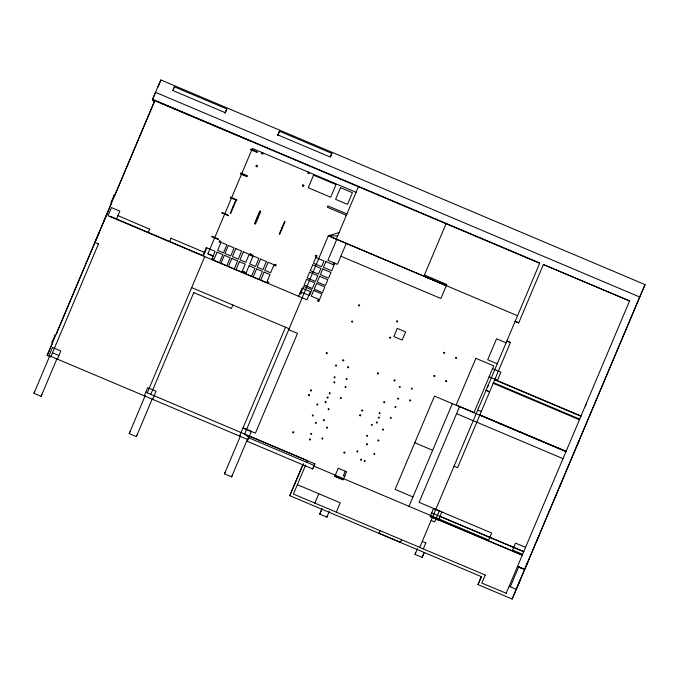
<?xml version="1.0" encoding="UTF-8"?>
<svg xmlns="http://www.w3.org/2000/svg" width="679" height="679" viewBox="0 0 679 679"><rect width="100%" height="100%" fill="white"/><g stroke="black" fill="none" stroke-linecap="round" stroke-linejoin="round"><path stroke-width="1.02" d="M157.944 86.954L160.889 79.961L645.05 284.611L512.153 599.039L477.982 584.594L481.335 576.641L289.772 495.67L303.089 464.113M98.523 243.693L50.704 356.967L47.131 355.457L154.846 100.288M56.365 333.966L111.729 202.8M114.199 196.961L154.472 101.553M41.835 394.626L41.096 396.341L33.95 393.319L49.575 356.297M41.096 396.341L57.138 358.342M57.367 359.123L60.813 350.967L52.478 347.444L49.032 355.601L247.911 439.602L247.181 441.265L312.679 468.951L313.868 466.167M172.95 90.332L174.427 86.836L226.82 108.988L224.97 113.359M149.669 229.044L148.2 232.541M171.108 238.108L169.631 241.605M206.357 247.512L202.936 255.61L110.125 216.202M144.287 395.865L147.733 387.709L156.068 391.231L152.631 399.388M206.772 247.86L203.394 255.873M137.099 434.891L136.352 436.605L129.214 433.584L145.247 395.585M240.706 173.484L240.901 173.018L247.334 175.734L247.139 176.201L240.536 173.408L240.332 173.875L246.766 176.591L246.961 176.124M207.901 253.836L213.164 256L207.901 253.836L252.384 148.455L356.076 192.284M193.829 292.479L150.831 394.338M136.352 436.605L152.393 398.607M211.687 259.497L215.107 251.383L206.297 247.665M212.85 260.049L213.342 258.877L212.154 258.376M261.814 152.444L261.322 153.607L262.518 154.116L263.011 152.945M277.618 135.613L279.468 131.242L331.861 153.386L330.384 156.883M260.303 211.152L254.939 223.858L255.414 224.053L260.778 211.356L259.828 210.948L254.515 223.535L254.99 223.739M242.386 272.525L242.878 271.362L245.255 272.372L244.763 273.535M243.574 273.034L244.067 271.863M250.95 255.55L251.442 254.387M193.77 292.632L231.395 308.529L232.889 304.99M308.258 172.076L307.765 173.238L308.953 173.739L309.446 172.576M267.153 282.999L267.645 281.827L268.833 282.337L268.341 283.499M232.354 475.156L231.615 476.87L224.469 473.849L240.51 435.85M339.05 232.6L328.339 235.774L244.618 434.093L248.794 437.505M231.615 476.87L247.657 438.872M247.181 441.265L251.332 431.496L243.014 427.923L255.397 433.16L297.512 333.397L288.702 329.68M340.866 256.229L440.892 298.505L446.298 285.689L336.275 239.178L358.563 186.394M336.776 239.331L327.915 260.312L337.446 264.335L346.298 243.362M303.369 463.833L289.772 495.67M485.247 575.02L293.413 494.057L305.618 465.132M312.679 468.951L314.852 463.842L249.363 436.156M314.869 503.063L318.799 493.743M327.618 515.42L326.871 517.135L319.733 514.113L321.787 509.242M322.118 508.503L319.733 514.113M446.069 223.731L423.917 276.226L446.315 285.647L446.807 284.476L424.426 275.012L423.934 276.175M345.255 471.192L343.379 475.648L344.711 476.217M326.871 517.135L329.34 511.287M336.3 512.127L340.238 502.799L297.368 484.679M378.958 533.371L380.104 530.639M409.004 506.322L452.358 403.64M400.389 542.428L401.544 539.703M459.505 406.653L419.104 502.35L491.689 533.032L488.744 540.026L313.893 466.125M424.112 552.765L422.134 557.4L414.988 554.378L417.458 548.53M645.05 284.611L639.669 296.978L155.516 92.336L152.563 99.321L539.797 263.002L419.715 547.444M487.53 387.123L488.354 385.171M425.877 542.818L423.331 548.853M431.14 520.377L434.687 521.939L439.347 510.905M494.957 379.188L457.587 467.704L454.03 466.142M518.714 322.89L515.14 321.379L518.714 322.89L543.361 264.513L629.577 300.95L581.02 415.964L494.804 379.527L510.353 342.7L506.806 341.138M422.134 557.4L424.188 552.528M506.186 593.242L481.852 583.066L485.205 575.121M506.144 593.336L581.165 415.624M510.285 586.851L518.798 566.693M512.153 599.039L524.663 569.409L521.09 567.899M639.669 296.978L524.748 569.214L517.457 566.532L524.604 569.554L529.068 559.284M154.108 102.037L152.41 99.669L160.889 79.961M113.461 196.774L114.208 195.06L111.008 202.597L111.746 200.891M103.743 221.354L108.207 211.084M99.346 232.065L94.882 242.335L98.455 243.846M52.716 340.739L51.969 342.445L55.169 334.908L54.43 336.623M47.131 355.457L52.656 342.742M33.95 393.319L34.697 391.613M52.478 352.766L58.903 355.482M116.559 218.927L119.843 211.118L111.509 207.596L108.071 215.752L306.925 299.804L310.362 291.647L302.028 288.125L298.607 296.239M117.942 215.633L149.609 229.196M174.427 86.836L172.831 90.511L225.224 112.655L226.82 108.988M145.832 392.224L307.502 460.676L306.781 462.34M204.752 256.62L147.258 392.827M191.673 287.624L289.093 328.746M129.214 433.584L129.952 431.869M279.468 131.242L277.872 134.909L330.266 157.053L331.861 153.386M285.519 327.236L239.577 436.079M224.469 473.849L225.216 472.134M249.38 436.105L248.658 437.768L314.148 465.454L314.852 463.842M346.349 215.311L327.32 207.205L327.872 205.898L346.927 213.953M334.9 476.183L343.319 479.501M431.657 512.908L523.806 551.509M430.248 516.244L522.329 555.006M414.988 554.378L415.735 552.664M477.651 410.209L481.343 411.423M422.262 541.401L425.835 542.911M543.361 264.513L629.577 300.95M493.48 382.676L493.2 383.312L579.416 419.758L579.688 419.121L493.497 382.617M477.982 584.594L481.53 576.42M585.306 406.11L586.13 404.209M509.131 586.249L516.235 589.364L520.7 579.094M577.226 445.118L578.932 441.206M559.521 487.072L561.219 483.159M554.921 497.953L556.627 494.049M537.216 539.907L538.914 536.003M336.275 239.178L328.339 235.774L337.658 235.91M158.334 101.994L251.213 141.257M152.41 99.669L539.669 263.291M328.339 235.774L517.525 315.735M232.88 206.976L233.355 207.18M257.171 217.246L258.122 217.645M281.938 227.711L282.413 227.915M257.596 217.56L258.071 217.764M281.887 227.83L282.362 228.034M507.824 341.223L510.506 342.36M506.093 342.827L496.57 338.796L487.709 359.777L497.24 363.8M492.547 368.655L500.881 372.177L497.444 380.333L489.109 376.811M300.245 292.343L301.442 292.853L300.95 294.015L299.753 293.515M171.04 238.253L204.803 252.52M494.677 379.816L580.893 416.261M565.955 451.654L434.492 396.086L395.102 489.406L412.959 496.952M456.551 413.647L563.001 458.648M414.818 442.7L432.642 450.338M525.554 547.35L515.505 543.098L512.552 550.092L522.601 554.344M440.391 516.541L523.696 551.755M437.947 519.63L522.219 555.244M518.731 566.838L521.116 567.848M379.018 533.219L400.449 542.283M334.272 376.972L334.17 377.728L334.934 377.838L335.036 377.083L334.272 376.972M335.842 365.166L335.74 365.922L336.504 366.032L336.606 365.277L335.842 365.166M346.282 378.704L346.18 379.459L346.944 379.569L347.045 378.814L346.282 378.704M347.852 366.898L347.75 367.653L348.514 367.763L348.616 367.008L347.852 366.898M397.936 398.31L397.835 399.065L398.598 399.176L398.7 398.42L397.936 398.31M399.507 386.504L399.405 387.259L400.169 387.369L400.271 386.614L399.507 386.504M409.938 400.05L409.844 400.805L410.608 400.916L410.71 400.16L409.938 400.05M411.508 388.244L411.415 388.999L412.178 389.109L412.28 388.354L411.508 388.244M292.802 432.099C293.26 434.611 294.924 430.673 292.802 432.099M308.495 394.923C308.953 397.436 310.617 393.497 308.495 394.923M310.473 390.238C310.931 392.751 312.595 388.812 310.473 390.238M326.251 352.987C326.709 355.499 328.373 351.561 326.251 352.987M309.378 439.245C309.845 441.757 311.508 437.819 309.378 439.245M325.156 401.993C325.614 404.506 327.278 400.568 325.156 401.993M327.134 397.308C327.592 399.821 329.256 395.882 327.134 397.308M351.654 321.388C352.112 323.9 353.776 319.962 351.654 321.388M342.827 360.133C343.285 362.645 344.949 358.707 342.827 360.133M358.639 305.16C359.106 307.68 360.77 303.742 358.639 305.16M343.956 452.358C344.414 454.871 346.078 450.932 343.956 452.358M359.734 415.107C360.193 417.627 361.856 413.681 359.734 415.107M361.703 410.311C362.17 412.824 363.834 408.885 361.703 410.311M377.397 373.136C377.863 375.648 379.527 371.71 377.397 373.136M389.712 337.522C390.179 340.035 391.842 336.097 389.712 337.522M396.629 321.218C397.088 323.73 398.751 319.792 396.629 321.218M360.617 459.428C361.075 461.941 362.739 458.002 360.617 459.428M376.31 422.253C376.769 424.765 378.432 420.827 376.31 422.253M378.279 417.458C378.746 419.97 380.41 416.032 378.279 417.458M394.058 380.206C394.524 382.718 396.188 378.78 394.058 380.206M433.881 375.793C434.348 378.313 436.011 374.375 433.881 375.793M443.676 352.605C444.134 355.117 445.797 351.179 443.676 352.605M445.696 380.927C446.162 383.44 447.826 379.502 445.696 380.927M455.575 357.663C456.033 360.176 457.697 356.237 455.575 357.663M212.069 236.317L211.873 236.784L218.307 239.5L218.502 239.033L212.069 236.317M222.109 212.544L221.914 213.011L228.339 215.727L228.534 215.26L222.109 212.544M230.495 197.182L230.3 197.648L236.725 200.364L236.929 199.898L230.495 197.182M250.941 149.244L250.746 149.711L257.171 152.427L257.366 151.96L250.941 149.244M235.537 200.687L230.223 213.265L230.699 213.469L236.012 200.882L235.537 200.687M219.538 240.892L219.045 242.064L220.234 242.564L220.726 241.401L219.538 240.892M221.023 242.352L217.628 250.39L223.467 252.86L226.862 244.813L221.023 242.352M217.042 252.206L213.647 260.244L219.478 262.714L222.873 254.667L217.042 252.206M256.407 165.26L255.915 166.431L257.103 166.932L257.596 165.769L256.407 165.26M228.322 245.433L224.927 253.479L230.758 255.941L234.153 247.903L228.322 245.433M224.333 255.287L220.938 263.325L226.778 265.795L230.173 257.757L224.333 255.287M235.8 248.599L232.405 256.637L238.236 259.098L241.631 251.06L235.8 248.599M231.811 258.444L228.424 266.491L234.255 268.952L237.65 260.914L231.811 258.444M243.379 251.799L239.984 259.845L245.823 262.306L249.218 254.269L243.379 251.799M239.398 261.653L236.003 269.69L241.834 272.16L245.229 264.123L239.398 261.653M250.254 253.878L249.762 255.049L252.147 256.051L252.639 254.888L250.254 253.878M253.089 255.907L249.694 263.944L255.525 266.414L258.92 258.368L253.089 255.907M249.108 265.752L245.713 273.798L251.544 276.26L254.939 268.222L249.108 265.752M260.566 259.064L257.171 267.102L263.002 269.571L266.397 261.534L260.566 259.064M256.586 268.918L253.191 276.956L259.022 279.425L262.417 271.379L256.586 268.918M284.594 221.422L279.23 234.119L279.706 234.323L285.07 221.626L284.594 221.422M268.146 262.272L264.751 270.31L270.59 272.78L273.985 264.734L268.146 262.272M264.165 272.118L260.77 280.164L266.601 282.625L269.996 274.588L264.165 272.118M302.842 184.892L302.35 186.054L303.547 186.564L304.031 185.392L302.842 184.892M275.02 264.352L274.528 265.514L275.725 266.015L276.217 264.852L275.02 264.352M313.596 175.131L308.266 187.752L330.69 197.233L336.02 184.612L313.596 175.131M340.519 187.684L335.596 199.337L347.504 204.371L352.426 192.717L340.519 187.684M315.896 255.287L315.404 256.45L316.592 256.959L317.085 255.788L315.896 255.287M303.623 286.351L301.213 292.063L309.429 295.535L311.839 289.831L303.623 286.351M306.568 279.366L304.158 285.07L312.374 288.55L314.784 282.837L306.568 279.366M309.59 272.22L307.171 277.932L315.396 281.403L317.806 275.699L309.59 272.22M312.679 264.903L310.261 270.615L318.485 274.087L320.895 268.375L312.679 264.903M315.811 257.485L313.401 263.197L321.617 266.669L324.027 260.957L315.811 257.485M313.681 290.434L311.271 296.146L319.486 299.617L321.897 293.905L313.681 290.434M316.635 283.44L314.224 289.152L322.44 292.624L324.851 286.92L316.635 283.44M319.648 276.302L317.237 282.014L325.453 285.486L327.864 279.773L319.648 276.302M322.737 268.986L320.327 274.698L328.543 278.169L330.953 272.457L322.737 268.986M325.869 261.568L323.459 267.271L331.675 270.751L334.085 265.039L325.869 261.568M318.112 299.897L317.619 301.06L318.807 301.561L319.3 300.398L318.112 299.897M333.754 262.832L333.262 264.004L334.45 264.504L334.942 263.342L333.754 262.832M312.578 415.056L312.281 415.752L313.002 416.057L313.291 415.353L312.578 415.056M317.203 404.098L316.906 404.803L317.628 405.1L317.916 404.404L317.203 404.098M311.016 433.397L310.719 434.102L311.44 434.399L311.729 433.703L311.016 433.397M315.642 422.448L315.345 423.144L316.058 423.45L316.355 422.745L315.642 422.448M329.519 392.878L329.222 393.574L329.935 393.879L330.232 393.175L329.519 392.878M334.144 381.921L333.847 382.617L334.56 382.922L334.857 382.218L334.144 381.921M323.773 419.783L323.476 420.488L324.189 420.785L324.486 420.089L323.773 419.783M328.398 408.834L328.101 409.53L328.814 409.836L329.111 409.131L328.398 408.834M322.211 438.133L321.914 438.829L322.627 439.135L322.924 438.43L322.211 438.133M326.837 427.176L326.54 427.88L327.253 428.177L327.55 427.481L326.837 427.176M340.714 397.605L340.417 398.301L341.13 398.607L341.427 397.911L340.714 397.605M345.339 386.648L345.042 387.353L345.755 387.65L346.052 386.954L345.339 386.648M338.252 468.238L334.815 476.395L343.15 479.917L346.587 471.761L338.252 468.238M397.291 328.39L393.845 336.546L402.18 340.069L405.626 331.912L397.291 328.39M366.983 435.358L366.694 436.054L367.407 436.359L367.704 435.663L366.983 435.358M371.608 424.4L371.311 425.105L372.033 425.402L372.321 424.706L371.608 424.4M379.434 412.764L379.137 413.46L379.858 413.766L380.147 413.07L379.434 412.764M384.059 401.807L383.762 402.511L384.475 402.808L384.772 402.112L384.059 401.807M378.178 440.085L377.88 440.79L378.602 441.087L378.89 440.391L378.178 440.085M382.803 429.136L382.506 429.832L383.219 430.138L383.516 429.434L382.803 429.136M390.629 417.492L390.332 418.196L391.045 418.493L391.342 417.797L390.629 417.492M395.254 406.543L394.957 407.239L395.67 407.544L395.967 406.84L395.254 406.543M475.869 358.317L456.186 404.93L474.052 412.484L493.726 365.871L475.869 358.317M433.516 508.503L430.07 516.66L438.405 520.182L441.851 512.025L433.516 508.503M486.139 390.102L489.559 391.953L486.139 390.102M479.875 414.92L566.082 451.357L479.849 414.971M357.4 450.983L356.789 451.442L357.256 452.053L357.875 451.594L357.4 450.983M366.999 443.862L366.388 444.321L366.864 444.932L367.475 444.473L366.999 443.862M364.784 460.557L364.173 461.016L364.64 461.627L365.251 461.168L364.784 460.557M374.384 453.436L373.773 453.895L374.239 454.506L374.85 454.047L374.384 453.436"/></g></svg>
